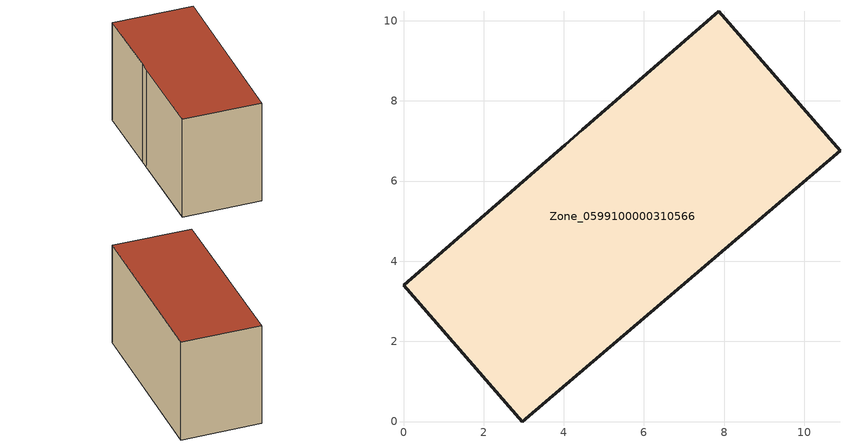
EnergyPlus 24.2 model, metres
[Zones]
Zone_0599100000310566
 floor ground (C_G): 0,3.4 4.04,6.91 4.46,7.28 7.86,10.23 10.89,6.76 2.96,0 z0
 wall outside (C_F): 10.89,6.76 7.86,10.23 4.46,7.28 4.04,6.91 0,3.4 2.96,0 10.89,6.76 z0:6.11
 roof outside (C_R): 4.04,6.91 0,3.4 2.96,0 10.89,6.76 7.86,10.23 4.46,7.28 z6.11
[BUILDING]
Pand.0599100000310566: North Axis=0; Terrain=City; Loads Convergence Tolerance Value=0.04; Temperature Convergence Tolerance Value=0.4; Solar Distribution=FullExterior; Maximum Number of Warmup Days=25; Minimum Number of Warmup Days=1
[Site:Location]
Rotterdam.The.Hague.AP_ZH_NLD Design_Conditions: Latitude=51.96; Longitude=4.45; Time Zone=1; Elevation=-4.5
[SITE:GROUNDTEMPERATURE:BUILDINGSURFACE]
18, 18, 18, 18, 18, 18, 18, 18, 18, 18, 18, 18
[MATERIAL] Thermal Absorptance=0.9; Solar Absorptance=0.7; Visible Absorptance=0.7
Name | Roughness | Thickness | Conductivity | Density | Specific Heat
G.TI.1946 | MediumSmooth | 0.15 | 1 | 540 | 1210
F.TI.1946 | Rough | 0.3 | 0.857143 | 1920 | 840
R.TI.1946 | MediumRough | 0.2 | 0.1 | 1500 | 1000
[CONSTRUCTION]
C_G: G.TI.1946
C_F: F.TI.1946
C_R: R.TI.1946
[ZONE]
Zone_0599100000310566: Type=1; Multiplier=1; Ceiling Height=Autocalculate; Volume=Autocalculate; Floor Area=autocalculate; Part of Total Floor Area=Yes
[ZONEINFILTRATION:DESIGNFLOWRATE]
Infil_Zone_0599100000310566: Zone or ZoneList or Space or SpaceList=Zone_0599100000310566; Schedule=AlwaysOn; Design Flow Rate Calculation Method=Flow/Area; Flow Rate per Floor Area=0.003; Constant Term Coefficient=1; Temperature Term Coefficient=0; Velocity Term Coefficient=0; Velocity Squared Term Coefficient=0
[HVACTEMPLATE:ZONE:IDEALLOADSAIRSYSTEM]
Zone_0599100000310566: Maximum Heating Supply Air Temperature=50; Minimum Cooling Supply Air Temperature=13; Maximum Heating Supply Air Humidity Ratio=0.0156; Minimum Cooling Supply Air Humidity Ratio=0.0077; Heating Limit=NoLimit; Cooling Limit=NoLimit; Dehumidification Control Type=ConstantSensibleHeatRatio; Cooling Sensible Heat Ratio=0.7; Dehumidification Setpoint=60; Humidification Control Type=None; Humidification Setpoint=30; Outdoor Air Method=None; Outdoor Air Flow Rate per Person=0.00944; Outdoor Air Flow Rate per Zone Floor Area=0; Outdoor Air Flow Rate per Zone=0; Demand Controlled Ventilation Type=None; Outdoor Air Economizer Type=NoEconomizer; Heat Recovery Type=None; Sensible Heat Recovery Effectiveness=0.7; Latent Heat Recovery Effectiveness=0.65
[ZONECONTROL:THERMOSTAT]
ThermostatControl_Zone_0599100000310566: Zone or ZoneList=Zone_0599100000310566; Control Type Schedule=DualSetpointControlType; Control 1=Thermostat_Zone_0599100000310566; Temperature Difference Between Cutout And Setpoint=0
[THERMOSTATSETPOINT:DUALSETPOINT]
Thermostat_Zone_0599100000310566: Heating Setpoint Temperature Schedule=HeatingSetpoint_Zone_0599100000310566; Cooling Setpoint Temperature Schedule=CoolingSetpoint_Zone_0599100000310566
[SCHEDULE:COMPACT]
HeatingSetpoint_Zone_0599100000310566: Through: 12/31, For: AllDays, Until: 24:00, 21
CoolingSetpoint_Zone_0599100000310566: Through: 12/31, For: AllDays, Until: 24:00, 24
DualSetpointControlType: Through: 12/31, For: AllDays, Until: 24:00, 4
AlwaysOn: Through: 12/31, For: AllDays, Until: 24:00, 1
